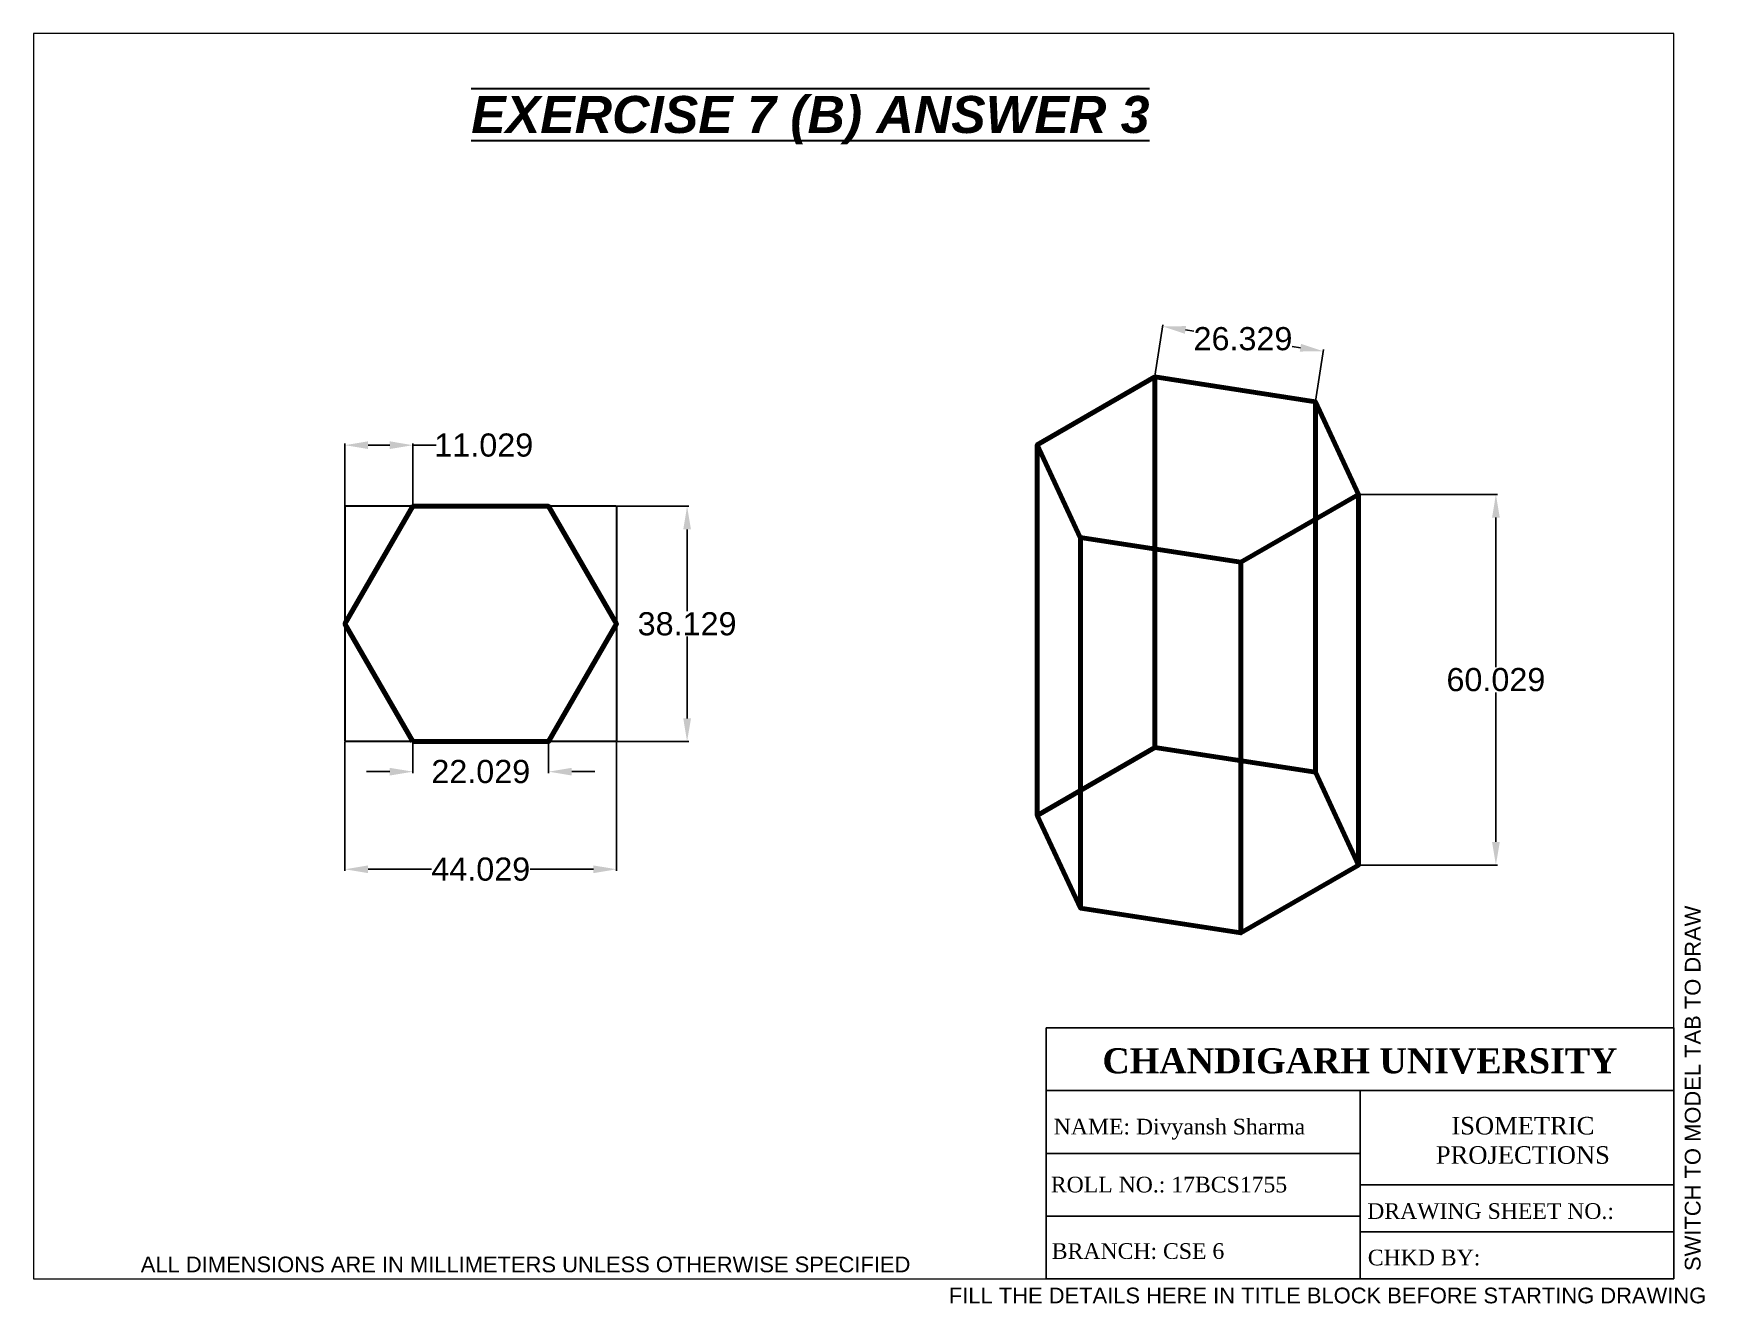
# Paper-space layout 'Layout1' of a CAD drawing. Header units: millimetres. Extents: x 0 to 266, y -4 to 198.
# The model-space entities are those that its viewports show. They can reach past a viewport. Long polylines and large blocks are cut down to what shows.
import ezdxf

# ---------------------------------------------------------------- set-up
doc = ezdxf.new("R2010")
doc.units = ezdxf.units.MM
doc.header["$PDMODE"] = 32
doc.linetypes.add('ACAD_ISO08W100', pattern=[36, 24, -3, 6, -3])
doc.layers.add('Comments', color=10, linetype='Continuous', lineweight=13, plot=False)
doc.layers.add('thick continuous', color=7, linetype='Continuous', lineweight=30)
doc.styles.get("Standard").update_dxf_attribs({"font": 'arial.ttf'})
doc.dimstyles.get("Standard").update_dxf_attribs({"dimscale": 1.5, "dimtxt": 2.5, "dimasz": 2.5, "dimexe": 0.18, "dimexo": 0.0625, "dimgap": 0.09, "dimtad": 0, "dimtih": 1, "dimtoh": 1, "dimdec": 1, "dimzin": 0, "dimdsep": 46, "dimtxsty": 'Standard', "dimcen": 0.09, "dimadec": 0, "dimazin": 0, "dimtfac": 1, "dimtdec": 1, "dimtofl": 0, "dimtmove": 0, "dimatfit": 3, "dimfxl": 1, "dimtolj": 1, "dimtzin": 0, "dimarcsym": 0})

# ---------------------------------------------------------------- blocks, each defined once
blk = doc.blocks.new('*D0')
at = {"layer": 'Defpoints', "color": 0, "transparency": 16777216}
for p in [(168.51, 105.18), (157.51, 95.29), (168.51, 95.29)]:
    blk.add_point(p, dxfattribs=at)
at = {"layer": 'thick continuous', "color": 0, "lineweight": -2, "transparency": 16777216}
for p, q in [((157.51, 95.38), (157.51, 105.45)), ((161.26, 105.18), (164.76, 105.18)), ((168.51, 95.38), (168.51, 105.45)), ((168.51, 105.18), (172.26, 105.18))]:
    blk.add_line(p, q, dxfattribs=at)
at = {"layer": 'thick continuous', "color": 0, "transparency": 16777216}
for points in [[(161.26, 105.81), (161.26, 104.56), (157.51, 105.18)], [(164.76, 105.81), (164.76, 104.56), (168.51, 105.18)]]:
    blk.add_solid(points, dxfattribs=at)
at = {"layer": 'thick continuous', "color": 0, "transparency": 16777216, "insert": (180, 105.18), "char_height": 3.75, "attachment_point": 5}
blk.add_mtext('\\A1;11.029', dxfattribs=at)
blk = doc.blocks.new('*D1')
at = {"layer": 'Defpoints', "color": 0, "transparency": 16777216}
for p in [(168.51, 57.18), (190.51, 57.18), (190.51, 52.3)]:
    blk.add_point(p, dxfattribs=at)
at = {"layer": 'thick continuous', "color": 0, "lineweight": -2, "transparency": 16777216}
for p, q in [((168.51, 57.09), (168.51, 52.03)), ((190.51, 57.09), (190.51, 52.03)), ((164.76, 52.3), (161.01, 52.3)), ((194.26, 52.3), (198.01, 52.3))]:
    blk.add_line(p, q, dxfattribs=at)
at = {"layer": 'thick continuous', "color": 0, "transparency": 16777216}
for points in [[(164.76, 52.92), (164.76, 51.67), (168.51, 52.3)], [(194.26, 52.92), (194.26, 51.67), (190.51, 52.3)]]:
    blk.add_solid(points, dxfattribs=at)
at = {"layer": 'thick continuous', "color": 0, "transparency": 16777216, "insert": (179.51, 52.3), "char_height": 3.75, "attachment_point": 5}
blk.add_mtext('\\A1;22.029', dxfattribs=at)
blk = doc.blocks.new('*D2')
at = {"layer": 'Defpoints', "color": 0, "transparency": 16777216}
for p in [(157.51, 57.18), (201.51, 57.18), (201.51, 36.49)]:
    blk.add_point(p, dxfattribs=at)
at = {"layer": 'thick continuous', "color": 0, "lineweight": -2, "transparency": 16777216}
for p, q in [((157.51, 57.09), (157.51, 36.22)), ((201.51, 57.09), (201.51, 36.22)), ((161.26, 36.49), (171.51, 36.49)), ((197.76, 36.49), (187.5, 36.49))]:
    blk.add_line(p, q, dxfattribs=at)
at = {"layer": 'thick continuous', "color": 0, "transparency": 16777216}
for points in [[(161.26, 37.11), (161.26, 35.86), (157.51, 36.49)], [(197.76, 37.11), (197.76, 35.86), (201.51, 36.49)]]:
    blk.add_solid(points, dxfattribs=at)
at = {"layer": 'thick continuous', "color": 0, "transparency": 16777216, "insert": (179.51, 36.49), "char_height": 3.75, "attachment_point": 5}
blk.add_mtext('\\A1;44.029', dxfattribs=at)
blk = doc.blocks.new('*D3')
at = {"layer": 'Defpoints', "color": 0, "transparency": 16777216}
for p in [(201.51, 95.29), (201.51, 57.18), (212.94, 57.18)]:
    blk.add_point(p, dxfattribs=at)
at = {"layer": 'thick continuous', "color": 0, "lineweight": -2, "transparency": 16777216}
for p, q in [((201.6, 95.29), (213.21, 95.29)), ((212.94, 91.54), (212.94, 78.28)), ((212.94, 60.93), (212.94, 74.18)), ((201.6, 57.18), (213.21, 57.18))]:
    blk.add_line(p, q, dxfattribs=at)
at = {"layer": 'thick continuous', "color": 0, "transparency": 16777216}
for points in [[(212.32, 91.54), (213.57, 91.54), (212.94, 95.29)], [(212.32, 60.93), (213.57, 60.93), (212.94, 57.18)]]:
    blk.add_solid(points, dxfattribs=at)
at = {"layer": 'thick continuous', "color": 0, "transparency": 16777216, "insert": (212.94, 76.23), "char_height": 3.75, "attachment_point": 5}
blk.add_mtext('\\A1;38.129', dxfattribs=at)
blk = doc.blocks.new('*D6')
at = {"layer": 'Defpoints', "color": 0, "transparency": 16777216}
for p in [(321.73, 97.21), (321.73, 37.17), (343.99, 37.17)]:
    blk.add_point(p, dxfattribs=at)
at = {"layer": 'thick continuous', "color": 0, "lineweight": -2, "transparency": 16777216}
for p, q in [((321.82, 97.21), (344.26, 97.21)), ((343.99, 93.46), (343.99, 69.24)), ((343.99, 40.92), (343.99, 65.14)), ((321.83, 37.17), (344.26, 37.17))]:
    blk.add_line(p, q, dxfattribs=at)
at = {"layer": 'thick continuous', "color": 0, "transparency": 16777216}
for points in [[(343.37, 93.46), (344.62, 93.46), (343.99, 97.21)], [(343.37, 40.92), (344.62, 40.92), (343.99, 37.17)]]:
    blk.add_solid(points, dxfattribs=at)
at = {"layer": 'thick continuous', "color": 0, "transparency": 16777216, "insert": (343.99, 67.19), "char_height": 3.75, "attachment_point": 5}
blk.add_mtext('\\A1;60.029', dxfattribs=at)
blk = doc.blocks.new('*D7')
at = {"layer": 'Defpoints', "color": 0, "transparency": 16777216}
for p in [(316.02, 120.4), (288.73, 116.26), (314.75, 112.23)]:
    blk.add_point(p, dxfattribs=at)
at = {"layer": 'thick continuous', "color": 0, "lineweight": -2, "transparency": 16777216}
for p, q in [((288.74, 116.35), (290.03, 124.69)), ((293.7, 123.85), (295.05, 123.64)), ((312.31, 120.97), (310.96, 121.18)), ((314.77, 112.32), (316.06, 120.67))]:
    blk.add_line(p, q, dxfattribs=at)
at = {"layer": 'thick continuous', "color": 0, "transparency": 16777216}
for points in [[(293.79, 124.47), (293.6, 123.23), (289.99, 124.42)], [(312.41, 121.59), (312.22, 120.35), (316.02, 120.4)]]:
    blk.add_solid(points, dxfattribs=at)
at = {"layer": 'thick continuous', "color": 0, "transparency": 16777216, "insert": (303.01, 122.41), "char_height": 3.75, "attachment_point": 5}
blk.add_mtext('\\A1;26.329', dxfattribs=at)

msp = doc.modelspace()

# ---------------------------------------------------------------- linework, layer by layer
at = {"layer": 'thick continuous', "lineweight": 100}
for p, q in [((288.74, 56.22), (288.74, 116.22)), ((314.76, 52.2), (314.76, 112.2)), ((269.68, 45.22), (269.68, 105.22)), ((321.73, 37.17), (321.73, 97.17)), ((276.66, 30.2), (276.66, 90.2)), ((302.68, 26.17), (302.68, 86.17))]:
    msp.add_line(p, q, dxfattribs=at)
at = {"layer": 'thick continuous'}
for p, q in [((157.51, 95.29), (157.51, 57.18)), ((201.51, 95.29), (157.51, 95.29)), ((201.51, 95.29), (201.51, 57.18)), ((201.51, 57.18), (157.51, 57.18))]:
    msp.add_line(p, q, dxfattribs=at)
at = {"layer": 'thick continuous', "lineweight": 100}
for points in [[(288.73, 116.26), (314.75, 112.23), (321.73, 97.21), (302.67, 86.21), (276.65, 90.23), (269.68, 105.26), (288.73, 116.26)], [(288.74, 56.22), (314.76, 52.2), (321.73, 37.17), (302.68, 26.17), (276.66, 30.2), (269.68, 45.22), (288.74, 56.22)]]:
    msp.add_lwpolyline(points, dxfattribs=at)
msp.add_lwpolyline([(168.51, 57.18), (190.51, 57.18), (201.51, 76.23), (190.51, 95.29), (168.51, 95.29), (157.51, 76.23)], close=True, dxfattribs=at)

# ---------------------------------------------------------------- texts
at = {"layer": 'thick continuous', "insert": (177.96, 161.75), "char_height": 6, "attachment_point": 1}
msp.add_mtext_dynamic_manual_height_columns('{\\fArial|b1|i1|c0|p34;\\L\\OEXERCISE 7 (B) ANSWER 3 }', width=221.8034, gutter_width=12.5, heights=[1.81], dxfattribs=at)

# ---------------------------------------------------------------- dimensions: what is measured, and where the dimension line sits
at = {"layer": 'thick continuous'}
dim = msp.add_aligned_dim(p1=(288.73, 116.26), p2=(314.75, 112.23), distance=8.26, dimstyle='Standard', override={"dimpost": '29'}, dxfattribs=at)
dim.commit()
dim.dimension.update_dxf_attribs({"geometry": '*D7', "text_midpoint": (303.01, 122.41)})
for base, p1, p2, picture, middle in [((168.51, 105.18), (157.51, 95.29), (168.51, 95.29), '*D0', (180, 105.18)), ((201.51, 36.49), (157.51, 57.18), (201.51, 57.18), '*D2', (179.51, 36.49)), ((190.51, 52.3), (168.51, 57.18), (190.51, 57.18), '*D1', (179.51, 52.3))]:
    dim = msp.add_linear_dim(base=base, p1=p1, p2=p2, dimstyle='Standard', override={"dimpost": '29'}, dxfattribs=at)
    dim.commit()
    dim.dimension.update_dxf_attribs({"geometry": picture, "text_midpoint": middle})
for base, p1, p2, picture, middle in [((212.94, 57.18), (201.51, 95.29), (201.51, 57.18), '*D3', (212.94, 76.23)), ((343.99, 37.17), (321.73, 97.21), (321.73, 37.17), '*D6', (343.99, 67.19))]:
    dim = msp.add_linear_dim(base=base, p1=p1, p2=p2, angle=90, dimstyle='Standard', override={"dimpost": '29'}, dxfattribs=at)
    dim.commit()
    dim.dimension.update_dxf_attribs({"geometry": picture, "text_midpoint": middle})

psp = doc.layouts.get("Layout1")

# ---------------------------------------------------------------- linework, layer by layer
for p, q in [((161.41, 40), (261.41, 40)), ((161.41, 40), (161.41, 0)), ((261.41, 40), (261.41, 0)), ((161.41, 30), (261.41, 30)), ((161.41, 30), (194.27, 30)), ((211.41, 30), (211.41, 0)), ((161.41, 20), (211.41, 20)), ((211.41, 15), (261.41, 15)), ((161.41, 10), (211.41, 10)), ((211.41, 7.5), (261.41, 7.5)), ((161.41, 0), (261.41, 0))]:
    psp.add_line(p, q)

# ---------------------------------------------------------------- texts
at = {"attachment_point": 1}
for s, width, insert, char_height in [('\\pxqc;{\\fTimes New Roman|b1|i0|c0|p18;CHANDIGARH UNIVERSITY}', 80.8177, (170.98, 36.75), 4), ('\\pxqc;{\\fTimes New Roman|b0|i0|c0|p18;ISOMETRIC PROJECTIONS}', 46.4985, (214.1, 25.81), 2.8)]:
    psp.add_mtext_dynamic_manual_height_columns(s, width=width, gutter_width=40, heights=[0], dxfattribs=dict(at, insert=insert, char_height=char_height))
at = {"linetype": 'ACAD_ISO08W100', "lineweight": 100, "char_height": 2.5, "attachment_point": 1}
for s, width, gutter_width, insert in [('{\\fTimes New Roman|b0|i0|c0|p18;NAME: Divyansh Sharma}', 45.3199, 45.32, (162.59, 25.51)), ('{\\fTimes New Roman|b0|i0|c0|p18;ROLL NO.: 17BCS1755}', 45.3199, 25, (162.13, 16.28)), ('{\\fTimes New Roman|b0|i0|c0|p18;DRAWING SHEET NO.:}', 45.3199, 25, (212.54, 12.06)), ('{\\fTimes New Roman|b0|i0|c0|p18;BRANCH: CSE 6}', 45.3199, 25, (162.28, 5.69)), ('{\\fTimes New Roman|b0|i0|c0|p18;CHKD BY: }', 47.9779, 25, (212.64, 4.66))]:
    psp.add_mtext_dynamic_manual_height_columns(s, width=width, gutter_width=gutter_width, heights=[0], dxfattribs=dict(at, insert=insert))
at = {"layer": 'Comments'}
psp.add_text('SWITCH TO MODEL TAB TO DRAW', height=2.5, rotation=90, dxfattribs=at).set_placement((265.66, 1.26))
psp.add_text('FILL THE DETAILS HERE IN TITLE BLOCK BEFORE STARTING DRAWING', height=2.5, dxfattribs=at).set_placement((145.88, -3.89))
at = {"layer": 'thick continuous'}
psp.add_text('ALL DIMENSIONS ARE IN MILLIMETERS UNLESS OTHERWISE SPECIFIED', height=2.5, dxfattribs=at).set_placement((17.11, 1.06))

# ---------------------------------------------------------------- viewports
psp.add_viewport(center=(130.71, 99.21), size=(261.41, 198.4125), view_center_point=(239.93, 71.01), view_height=201.7413, dxfattribs=at)

doc.saveas('drawing.dxf')
